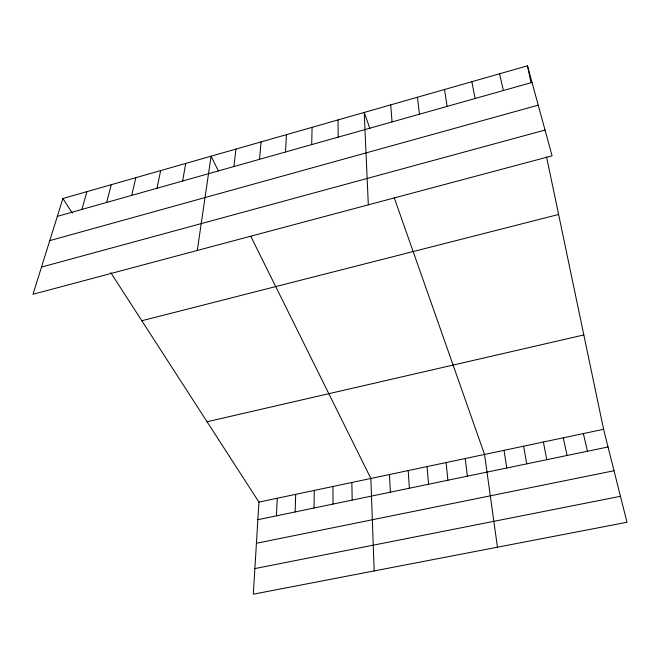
<?xml version="1.0" encoding="UTF-8"?>
<svg xmlns="http://www.w3.org/2000/svg" width="660" height="660" viewBox="0 0 660 660"><rect width="100%" height="100%" fill="white"/><g stroke="black" fill="none" stroke-linecap="round" stroke-linejoin="round"><path stroke-width="0.99" d="M314.02 508.035L314.259 490.43M311.701 144.606L312.089 127.339M295.16 511.954L295.68 494.348M276.441 515.839L277.241 498.251M285.483 151.998L286.44 134.665M110.781 272.654L258.943 502.111L253.3 594.19L627 522.266L603.587 429.297L546.554 156.89M259.553 159.316L261.055 141.917M233.896 166.551L235.934 149.094M197.282 250.47L211.068 156.189L218.386 170.94M182.63 181.013L185.724 163.432M157.03 188.24L160.644 170.594M131.703 195.385L135.828 177.688M106.648 202.455L111.268 184.701M81.865 209.443L86.963 191.639M62.906 198.511L33 294.277L552.082 155.834L527.488 65.81L62.906 198.511L72.361 213.155M57.329 216.364L532.026 82.442M49.756 240.628L538.238 105.154M41.497 267.077L545.036 130.053M141.826 320.735L558.607 214.475M207.05 421.748L583.836 334.95M258.943 502.111L603.587 429.297M257.862 519.692L608.033 446.968M256.418 543.279L614.023 470.728M254.867 568.582L620.466 496.303M250.8 236.321L370.854 478.467L374.179 570.925M369.897 128.584L364.221 112.448L368.321 204.847M394.16 197.546L484.547 454.451L497.442 547.198M583.357 433.57L587.466 451.242M499.529 73.796L503.407 90.519M563.293 437.811L567.056 455.483M527.488 65.81L530.978 82.492M543.378 442.018L546.802 459.69M471.875 81.7L475.109 98.505M523.619 446.193L526.713 463.864M504.009 450.343L506.781 467.998M444.526 89.512L447.117 106.4M465.242 458.527L467.379 476.182M417.466 97.243L419.438 114.205M446.077 462.577L447.909 480.224M427.061 466.595L428.579 484.242M390.703 104.882L392.057 121.935M408.185 470.58L409.406 488.227M389.45 474.54L390.373 492.178M351.846 482.485L352.184 500.107M338.019 119.93L338.192 137.131M332.978 486.469L333.028 504.083"/></g></svg>
